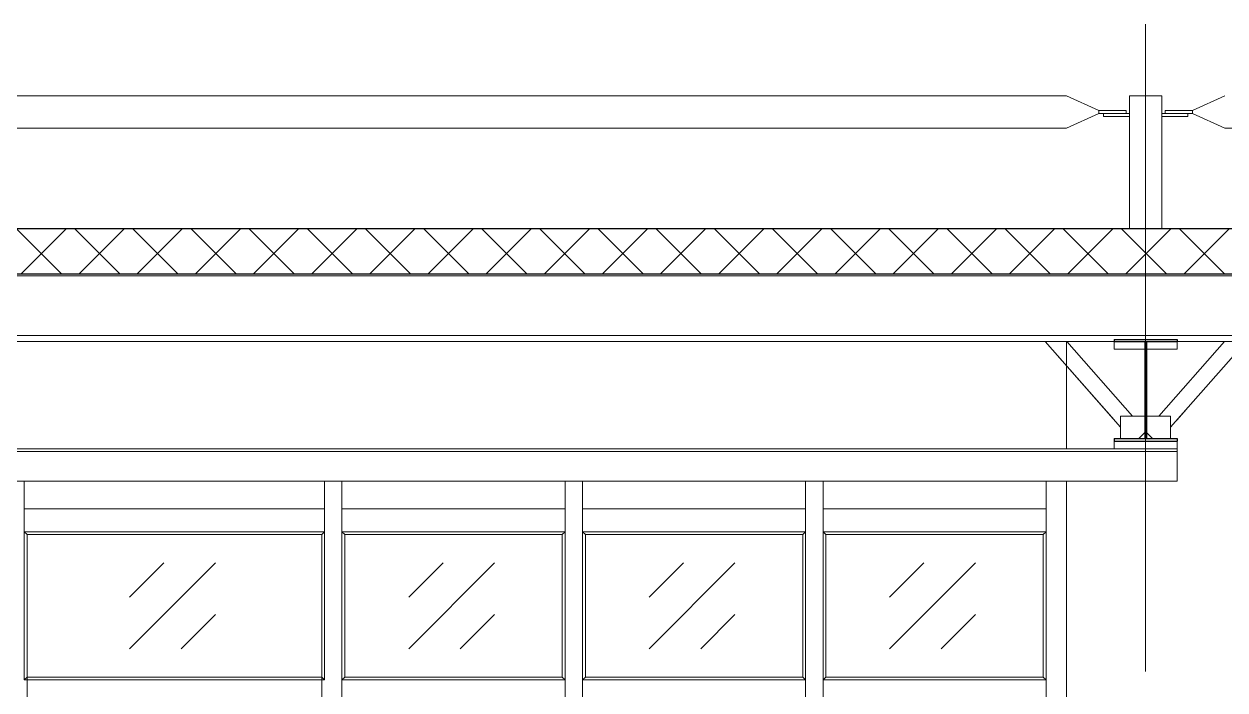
# Model space of a CAD drawing. Extents: x -965262 to 1142518, y -357520 to 71675.
# Drawn here: x -307043 to -303334, y -229366 to -227309 of the extents above; entities that cross this region are included whole.
import ezdxf

# ---------------------------------------------------------------- set-up
doc = ezdxf.new("R2010")
doc.units = 0
doc.header["$LTSCALE"] = 10
doc.linetypes.add('DOTE', pattern=[2.42, 2, -0.2, 0.02, -0.2])
doc.layers.get('0').update_dxf_attribs({"linetype": 'CONTINUOUS', "lineweight": 30})
doc.layers.add('DOTE', color=7, linetype='DOTE', lineweight=9)

# ---------------------------------------------------------------- blocks, each defined once
blk = doc.blocks.new('qsc')
at = {"lineweight": 15}
for p, q in [((417993.4, 154667.6), (423503.4, 154667.6)), ((423603.4, 154622.2), (423503.4, 154667.6)), ((423698.4, 154667.6), (423798.4, 154667.6)), ((423893.4, 154622.2), (423993.4, 154667.6)), ((423603.4, 154613), (423503.4, 154567.6)), ((423688.4, 154622.2), (423603.4, 154622.2)), ((423603.4, 154622.2), (423603.4, 154613)), ((423688.4, 154613), (423603.4, 154613)), ((423618.4, 154613), (423698.4, 154613)), ((423618.4, 154604), (423618.4, 154613)), ((423688.4, 154622.2), (423688.4, 154613)), ((423698.4, 154613), (423698.4, 154604)), ((423878.4, 154613), (423798.4, 154613)), ((423798.4, 154613), (423798.4, 154604)), ((423808.4, 154622.2), (423808.4, 154613)), ((423808.4, 154622.2), (423893.4, 154622.2)), ((423808.4, 154613), (423893.4, 154613)), ((423878.4, 154604), (423878.4, 154613)), ((423893.4, 154622.2), (423893.4, 154613)), ((423893.4, 154613), (423993.4, 154567.6)), ((423698.4, 154604), (423618.4, 154604)), ((423798.4, 154604), (423878.4, 154604)), ((417993.4, 154567.6), (423503.4, 154567.6)), ((423993.4, 154567.6), (429503.4, 154567.6))]:
    blk.add_line(p, q, dxfattribs=at)
at = {"lineweight": 15, "extrusion": (0, 1, 0)}
for p, q in [((423698.4, 154667.6), (423698.4, 154258.2)), ((423798.4, 154667.6), (423798.4, 154258.2))]:
    blk.add_line(p, q, dxfattribs=at)

msp = doc.modelspace()

# ---------------------------------------------------------------- hatches: boundary and pattern name
at = {"lineweight": 15}
h = msp.add_hatch(dxfattribs=at)
h.set_pattern_fill('ANSI37', color=30, scale=40, style=0)
h.set_pattern_definition([(45, (-336265.44, -304529.16), (-89.80256, 89.80256), []), (135, (-336265.44, -304529.16), (-89.80256, -89.80256), [])])
h.paths.add_polyline_path([(-315103.8, -228080), (-291883.8, -228080), (-291883.8, -227940), (-315103.8, -227940)])

# ---------------------------------------------------------------- linework, layer by layer
at = {"color": 30}
for p, q in [((-315103.8, -227940, -3259.8), (-291883.8, -227940, -3259.8)), ((-315103.8, -228080, -3259.8), (-291883.8, -228080, -3259.8))]:
    msp.add_line(p, q, dxfattribs=at)
at = {"lineweight": 15}
for p, q in [((-313553.8, -228086.3, -3259.8), (-291883.8, -228086.3, -3259.8)), ((-313553.8, -228270.3, -3259.8), (-291883.8, -228270.3, -3259.8)), ((-309481.3, -228289.3, -3259.8), (-303676.3, -228289.3, -3259.8)), ((-303676.3, -228530.8, -3259.8), (-303889.1, -228289.3, -3259.8)), ((-303656.1, -228553.9, -3259.8), (-303889.1, -228289.3, -3259.8)), ((-303619.1, -228520.1, -3259.8), (-303822.4, -228289.3, -3259.8)), ((-303676.3, -228289.1, -3259.8), (-303676.3, -228312.6, -3259.8)), ((-303538.5, -228520.1, -3259.8), (-303335.2, -228289.3, -3259.8)), ((-303501.6, -228553.9, -3259.8), (-303268.5, -228289.3, -3259.8)), ((-303481.3, -228289.1, -3259.8), (-303481.3, -228312.6, -3259.8)), ((-303481.3, -228289.3, -3259.8), (-297676.3, -228289.3, -3259.8)), ((-303656.1, -228589.2, -3259.8), (-303656.1, -228520.1, -3259.8)), ((-303656.1, -228520.1, -3259.8), (-303581.1, -228520.1, -3259.8)), ((-303501.6, -228520.1, -3259.8), (-303576.6, -228520.1, -3259.8)), ((-303501.6, -228589.2, -3259.8), (-303501.6, -228520.1, -3259.8)), ((-303481.3, -228530.8, -3259.8), (-303453.8, -228499.6, -3259.8)), ((-303676.3, -228597.2, -3259.8), (-303676.3, -228620.7, -3259.8)), ((-303581.1, -228570.2, -3259.8), (-303600, -228589.2, -3259.8)), ((-303576.6, -228570.2, -3259.8), (-303557.6, -228589.2, -3259.8)), ((-303481.3, -228597.2, -3259.8), (-303481.3, -228620.7, -3259.8)), ((-309676.3, -228620.7, -3259.8), (-303481.3, -228620.7, -3259.8)), ((-309676.3, -228628.7, -3259.8), (-303481.3, -228628.7, -3259.8)), ((-303481.3, -228620.7, -3259.8), (-303481.3, -228720.7, -3259.8)), ((-309676.3, -228720.7, -3259.8), (-303481.3, -228720.7, -3259.8))]:
    msp.add_line(p, q, dxfattribs=at)
at = {"color": 1, "lineweight": 15}
for p, q in [((-303823.8, -228289.3, -3259.8), (-303823.8, -228620.7, -3259.8)), ((-303823.8, -228720.7, -3259.8), (-303823.8, -231505.6, -3259.8))]:
    msp.add_line(p, q, dxfattribs=at)
for p, q in [((-303676.3, -228283.1, -3259.8), (-303481.3, -228283.1, -3259.8)), ((-303676.3, -228283.1, -3259.8), (-303676.3, -228289.1, -3259.8)), ((-303676.3, -228289.1, -3259.8), (-303481.3, -228289.1, -3259.8)), ((-303581.1, -228289.1, -3259.8), (-303581.1, -228589.2, -3259.8)), ((-303576.6, -228289.1, -3259.8), (-303576.6, -228589.2, -3259.8)), ((-303481.3, -228283.1, -3259.8), (-303481.3, -228289.1, -3259.8)), ((-303676.3, -228589.2, -3259.8), (-303481.3, -228589.2, -3259.8)), ((-303676.3, -228589.2, -3259.8), (-303676.3, -228597.2, -3259.8)), ((-303676.3, -228597.2, -3259.8), (-303481.3, -228597.2, -3259.8)), ((-303481.3, -228589.2, -3259.8), (-303481.3, -228597.2, -3259.8))]:
    msp.add_line(p, q)
at = {"lineweight": 15, "extrusion": (1.83697e-16, 0, -1)}
for p, q in [((-303676.3, -228312.6, -3259.8), (-303581.1, -228312.6, -3259.8)), ((-303576.6, -228312.6, -3259.8), (-303481.3, -228312.6, -3259.8)), ((-303676.3, -228620.7, -3259.8), (-303481.3, -228620.7, -3259.8))]:
    msp.add_line(p, q, dxfattribs=at)
at = {"color": 3, "lineweight": 15}
for p, q in [((-307042.5, -229334.3, -3259.8), (-307042.5, -228720.7, -3259.8)), ((-306115.1, -229334.3, -3259.8), (-306115.1, -228720.7, -3259.8)), ((-306061.1, -228876.9, -3259.8), (-306061.1, -228720.7, -3259.8)), ((-305371.8, -228876.9, -3259.8), (-305371.8, -228720.7, -3259.8)), ((-305317.8, -228876.9, -3259.8), (-305317.8, -228720.7, -3259.8)), ((-304629.2, -228876.9, -3259.8), (-304629.2, -228720.7, -3259.8)), ((-304575.1, -228876.9, -3259.8), (-304575.1, -228720.7, -3259.8)), ((-303886.5, -228876.9, -3259.8), (-303886.5, -228720.7, -3259.8)), ((-303823.8, -231505.6, -3259.8), (-303823.8, -228720.7, -3259.8)), ((-306115.1, -228805.6, -3259.8), (-307042.5, -228805.6, -3259.8)), ((-305371.8, -228805.6, -3259.8), (-306061.1, -228805.6, -3259.8)), ((-305371.8, -228805.6, -3259.8), (-305473.1, -228805.6, -3259.8)), ((-305217.1, -228805.6, -3259.8), (-305317.8, -228805.6, -3259.8)), ((-304629.2, -228805.6, -3259.8), (-305317.8, -228805.6, -3259.8)), ((-303886.5, -228805.6, -3259.8), (-304575.1, -228805.6, -3259.8)), ((-306115.1, -228876.9, -3259.8), (-307042.5, -228876.9, -3259.8)), ((-307033.8, -228885.6, -3259.8), (-307042.5, -228876.9, -3259.8)), ((-307033.8, -231505.6, -3259.8), (-307033.8, -228885.6, -3259.8)), ((-306123.8, -228885.6, -3259.8), (-307033.8, -228885.6, -3259.8)), ((-306123.8, -228885.6, -3259.8), (-306115.1, -228876.9, -3259.8)), ((-306123.8, -231505.6, -3259.8), (-306123.8, -228885.6, -3259.8)), ((-306061.1, -231434.3, -3259.8), (-306061.1, -228876.9, -3259.8)), ((-306052.5, -228885.6, -3259.8), (-306061.1, -228876.9, -3259.8)), ((-305371.8, -228876.9, -3259.8), (-306061.1, -228876.9, -3259.8)), ((-305380.5, -228885.6, -3259.8), (-306052.5, -228885.6, -3259.8)), ((-306052.5, -228885.6, -3259.8), (-306052.5, -229325.6, -3259.8)), ((-305380.5, -228885.6, -3259.8), (-305371.8, -228876.9, -3259.8)), ((-305380.5, -229325.6, -3259.7), (-305380.5, -228885.6, -3259.8)), ((-305380.5, -228885.6, -3259.8), (-305380.5, -229325.6, -3259.8)), ((-305371.8, -231434.3, -3259.8), (-305371.8, -228876.9, -3259.8)), ((-304629.2, -228876.9, -3259.8), (-305317.8, -228876.9, -3259.8)), ((-305317.8, -231434.3, -3259.8), (-305317.8, -228876.9, -3259.8)), ((-305309.1, -228885.6, -3259.8), (-305317.8, -228876.9, -3259.8)), ((-304637.8, -228885.6, -3259.8), (-305309.1, -228885.6, -3259.8)), ((-305309.1, -228885.6, -3259.8), (-305309.1, -229325.6, -3259.8)), ((-304637.8, -228885.6, -3259.8), (-304629.2, -228876.9, -3259.8)), ((-304637.8, -229325.6, -3259.7), (-304637.8, -228885.6, -3259.8)), ((-304637.8, -228885.6, -3259.8), (-304637.8, -229325.6, -3259.8)), ((-304629.2, -231434.3, -3259.8), (-304629.2, -228876.9, -3259.8)), ((-303886.5, -228876.9, -3259.8), (-304575.1, -228876.9, -3259.8)), ((-304575.1, -231434.3, -3259.8), (-304575.1, -228876.9, -3259.8)), ((-304566.5, -228885.6, -3259.8), (-304575.1, -228876.9, -3259.8)), ((-303895.1, -228885.6, -3259.8), (-304566.5, -228885.6, -3259.8)), ((-304566.5, -228885.6, -3259.8), (-304566.5, -229325.6, -3259.8)), ((-303895.1, -228885.6, -3259.8), (-303886.5, -228876.9, -3259.8)), ((-303895.1, -228885.6, -3259.8), (-303895.1, -229325.6, -3259.8)), ((-303886.5, -231434.3, -3259.8), (-303886.5, -228876.9, -3259.8)), ((-306717.3, -229238.2, -3259.8), (-306452.2, -228973, -3259.8)), ((-306717.3, -229079.1, -3259.8), (-306611.3, -228973, -3259.8)), ((-305855, -229238.2, -3259.7), (-305589.8, -228973, -3259.7)), ((-305855, -229079.1, -3259.7), (-305748.9, -228973, -3259.7)), ((-305112.3, -229238.2, -3259.7), (-304847.2, -228973, -3259.7)), ((-305112.3, -229079.1, -3259.7), (-305006.3, -228973, -3259.7)), ((-304369.7, -229238.2, -3259.8), (-304104.5, -228973, -3259.8)), ((-304369.7, -229079.1, -3259.8), (-304263.6, -228973, -3259.8)), ((-306558.2, -229238.2, -3259.8), (-306452.2, -229132.1, -3259.8)), ((-305695.9, -229238.2, -3259.7), (-305589.8, -229132.1, -3259.7)), ((-304953.2, -229238.2, -3259.7), (-304847.2, -229132.1, -3259.7)), ((-304210.6, -229238.2, -3259.8), (-304104.5, -229132.1, -3259.8)), ((-307033.8, -229325.6, -3259.8), (-307042.5, -229334.3, -3259.8)), ((-306115.1, -229334.3, -3259.8), (-307042.5, -229334.3, -3259.8)), ((-306123.8, -229325.6, -3259.8), (-307033.8, -229325.6, -3259.8)), ((-306123.8, -229325.6, -3259.8), (-306115.1, -229334.3, -3259.8)), ((-306052.5, -229325.6, -3259.8), (-306061.1, -229334.3, -3259.8)), ((-305371.8, -229334.3, -3259.8), (-306061.1, -229334.3, -3259.8)), ((-305380.5, -229325.6, -3259.8), (-306052.5, -229325.6, -3259.8)), ((-305380.5, -229325.6, -3259.8), (-305371.8, -229334.3, -3259.8)), ((-305309.1, -229325.6, -3259.8), (-305317.8, -229334.3, -3259.8)), ((-305217.1, -229334.3, -3259.8), (-305317.8, -229334.3, -3259.8)), ((-304629.2, -229334.3, -3259.8), (-305317.8, -229334.3, -3259.8)), ((-304637.8, -229325.6, -3259.8), (-305309.1, -229325.6, -3259.8)), ((-304637.8, -229325.6, -3259.8), (-304629.2, -229334.3, -3259.8)), ((-304566.5, -229325.6, -3259.8), (-304575.1, -229334.3, -3259.8)), ((-303886.5, -229334.3, -3259.8), (-304575.1, -229334.3, -3259.8)), ((-303895.1, -229325.6, -3259.8), (-304566.5, -229325.6, -3259.8)), ((-303895.1, -229325.6, -3259.8), (-303886.5, -229334.3, -3259.8))]:
    msp.add_line(p, q, dxfattribs=at)
at = {"layer": 'DOTE', "ltscale": 100, "extrusion": (0, -1, 0)}
msp.add_line((-303578.8, -227308.6, -4711.1), (-303578.8, -237277.6, -4711.1), dxfattribs=at)

# ---------------------------------------------------------------- block references
msp.add_blockref('qsc', (-727327.2, -382198.2, -3259.8))

doc.saveas('drawing.dxf')
